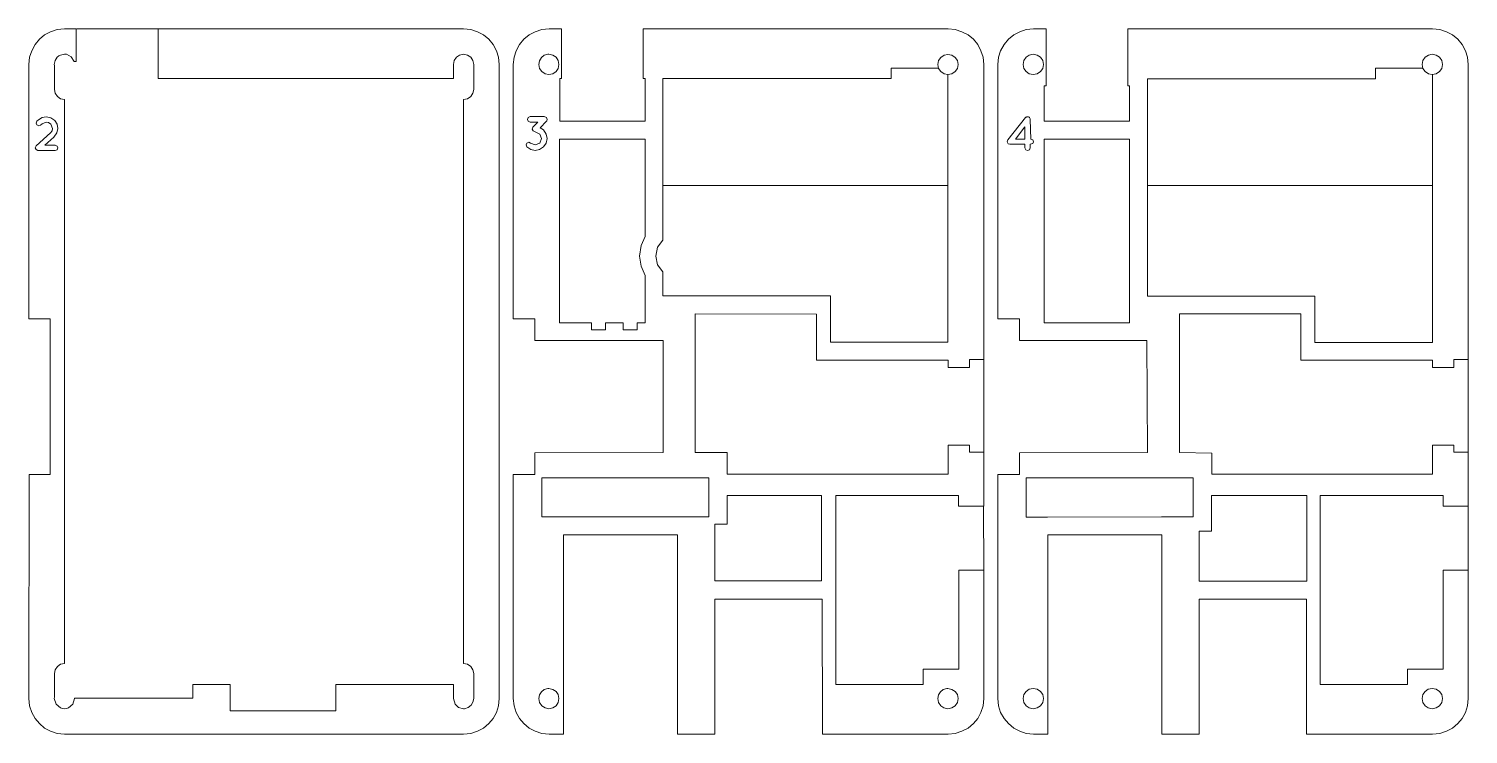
# Model space of a CAD drawing. Header units: millimetres. Extents: x 17 to 627, y 20 to 235.
# Drawn here: x 152.8 to 354.8, y 20.5 to 119.5 of the extents above; entities that cross this region are included whole.
import ezdxf

# ---------------------------------------------------------------- set-up
doc = ezdxf.new("R2010")
doc.units = ezdxf.units.MM
doc.layers.add('P', color=7, linetype='BYLAYER', lineweight=5)

msp = doc.modelspace()

# ---------------------------------------------------------------- linework, layer by layer
at = {"layer": 'P'}
for points in [[(157.762, 119.451), (156.757, 119.345), (155.822, 119.045), (154.975, 118.604), (154.234, 117.987), (153.635, 117.246), (153.158, 116.381), (152.859, 115.447), (152.753, 114.441), (152.753, 78.758), (155.769, 78.758), (155.769, 56.903), (152.788, 56.903), (152.753, 25.471), (152.859, 24.465), (153.158, 23.53), (153.635, 22.666), (154.234, 21.943), (154.975, 21.308), (155.822, 20.867), (156.757, 20.567), (157.762, 20.461), (213.766, 20.461), (214.771, 20.567), (215.706, 20.867), (216.57, 21.308), (217.311, 21.943), (217.928, 22.666), (218.369, 23.53), (218.669, 24.465), (218.775, 25.471), (218.775, 114.441), (218.669, 115.447), (218.369, 116.381), (217.928, 117.246), (217.311, 117.987), (216.57, 118.604), (215.706, 119.045), (214.771, 119.345), (213.766, 119.451), (200.748, 119.451), (200.166, 119.451), (170.886, 119.451), (170.886, 112.466), (200.166, 112.466), (200.748, 112.466), (212.337, 112.466), (212.337, 114.441), (212.443, 115.006), (212.76, 115.447), (213.219, 115.764), (213.766, 115.87), (214.33, 115.764), (214.771, 115.447), (215.089, 115.006), (215.194, 114.441), (215.194, 110.949), (215.089, 110.402), (214.771, 109.943), (214.33, 109.626), (213.766, 109.52), (213.766, 30.392), (214.33, 30.286), (214.771, 29.968), (215.089, 29.51), (215.194, 28.963), (215.194, 25.471), (215.089, 24.941), (214.824, 24.518), (214.401, 24.201), (213.907, 24.042), (213.766, 24.042), (213.078, 24.218), (212.584, 24.677), (212.337, 25.471), (212.337, 27.446), (195.862, 27.446), (195.862, 23.742), (181.01, 23.742), (181.01, 27.446), (175.772, 27.446), (175.772, 25.541), (159.191, 25.541), (159.191, 25.471), (158.944, 24.677), (158.309, 24.148), (158.044, 24.059), (157.762, 24.042), (157.462, 24.059), (157.198, 24.148), (156.598, 24.677), (156.333, 25.471), (156.351, 25.647), (156.351, 28.963), (156.457, 29.51), (156.774, 29.968), (157.198, 30.286), (157.762, 30.392), (157.762, 109.52), (157.198, 109.626), (156.774, 109.943), (156.457, 110.402), (156.351, 110.949), (156.351, 114.318), (156.333, 114.441), (156.457, 115.006), (156.598, 115.235), (156.757, 115.447), (156.968, 115.641), (157.092, 115.711), (157.198, 115.764), (157.762, 115.87), (158.027, 115.87), (158.715, 115.535), (159.103, 114.864), (159.403, 114.864), (159.403, 119.451), (157.762, 119.451), (157.762, 119.451)], [(159.508, 119.451), (170.868, 119.451)], [(225.76, 119.451), (224.755, 119.345), (223.82, 119.045), (222.973, 118.604), (222.232, 117.987), (221.633, 117.246), (221.156, 116.381), (220.857, 115.447), (220.751, 114.441), (220.751, 78.758), (223.767, 78.758), (223.767, 75.706), (241.759, 75.706), (241.759, 59.972), (223.767, 59.937), (223.767, 56.903), (220.751, 56.903), (220.751, 25.471), (220.857, 24.465), (221.156, 23.53), (221.633, 22.666), (222.232, 21.943), (222.973, 21.308), (223.82, 20.867), (224.755, 20.567), (225.76, 20.461), (227.771, 20.461), (227.771, 27.446), (227.771, 48.454), (243.769, 48.454), (243.769, 20.461), (249.008, 20.461), (249.008, 39.388), (264.089, 39.388), (264.125, 20.461), (281.764, 20.461), (282.769, 20.567), (283.704, 20.867), (284.568, 21.308), (285.309, 21.943), (285.926, 22.666), (286.367, 23.53), (286.667, 24.465), (286.773, 25.471), (286.773, 43.462), (283.281, 43.462), (283.281, 29.598), (278.253, 29.598), (278.253, 27.446), (265.994, 27.446), (265.994, 53.957), (283.245, 53.957), (283.245, 52.458), (286.773, 52.458), (286.773, 60.043), (284.762, 60.043), (284.762, 61.031), (281.764, 61.031), (281.764, 56.974), (250.754, 56.956), (250.754, 59.972), (246.257, 59.972), (246.257, 79.463), (263.278, 79.41), (263.278, 72.954), (281.764, 72.954), (281.764, 71.931), (284.762, 71.931), (284.762, 73.043), (286.773, 73.043), (286.773, 114.441), (286.667, 115.447), (286.367, 116.381), (285.926, 117.246), (285.309, 117.987), (284.568, 118.604), (283.704, 119.045), (282.769, 119.345), (281.764, 119.451), (238.954, 119.451), (238.954, 112.466), (239.254, 112.466), (239.254, 106.486), (227.259, 106.486), (227.259, 112.466), (227.506, 112.466), (227.506, 119.451), (225.76, 119.451), (225.76, 119.451)], [(293.74, 119.451), (292.735, 119.345), (291.818, 119.045), (290.971, 118.604), (290.23, 117.987), (289.613, 117.246), (289.137, 116.381), (288.854, 115.447), (288.749, 114.441), (288.749, 78.758), (291.765, 78.758), (291.765, 75.706), (309.651, 75.706), (309.757, 59.972), (291.765, 59.937), (291.765, 56.903), (288.766, 56.903), (288.749, 25.471), (288.854, 24.465), (289.137, 23.53), (289.613, 22.666), (290.23, 21.943), (290.971, 21.308), (291.818, 20.867), (292.735, 20.567), (293.74, 20.461), (295.751, 20.461), (295.751, 27.446), (295.751, 48.436), (311.767, 48.436), (311.767, 20.461), (317.006, 20.461), (317.006, 39.405), (332.052, 39.405), (332.052, 20.461), (349.762, 20.461), (350.767, 20.567), (351.684, 20.867), (352.566, 21.308), (353.307, 21.943), (353.907, 22.666), (354.365, 23.53), (354.648, 24.465), (354.753, 25.471), (354.753, 43.462), (351.243, 43.462), (351.243, 29.598), (346.234, 29.598), (346.234, 27.446), (333.992, 27.446), (333.992, 53.957), (351.243, 53.957), (351.243, 52.458), (354.753, 52.458), (354.753, 60.043), (352.743, 60.043), (352.743, 61.031), (349.762, 61.031), (349.762, 56.956), (318.752, 56.956), (318.77, 59.884), (314.254, 59.972), (314.254, 79.463), (331.258, 79.463), (331.258, 72.954), (349.762, 72.954), (349.762, 71.931), (352.743, 71.931), (352.743, 73.043), (354.753, 73.043), (354.753, 114.441), (354.648, 115.447), (354.365, 116.381), (353.907, 117.246), (353.307, 117.987), (352.566, 118.604), (351.684, 119.045), (350.767, 119.345), (349.762, 119.451), (306.97, 119.451), (306.97, 111.46), (307.234, 111.46), (307.234, 106.486), (295.257, 106.486), (295.257, 111.46), (295.522, 111.46), (295.522, 119.451), (293.74, 119.451), (293.74, 119.451)], [(225.584, 115.87), (225.743, 115.87), (226.307, 115.764), (226.748, 115.447), (227.048, 114.988), (227.154, 114.441), (227.048, 113.877), (226.748, 113.453), (226.307, 113.136), (225.743, 113.03), (225.196, 113.136), (224.737, 113.453), (224.42, 113.877), (224.314, 114.441), (224.42, 114.97), (224.684, 115.411), (225.09, 115.729), (225.584, 115.87), (225.584, 115.87)], [(281.746, 115.852), (282.31, 115.746), (282.751, 115.429), (283.069, 114.988), (283.175, 114.423), (283.069, 113.877), (282.751, 113.453), (282.31, 113.136), (281.746, 113.03), (281.199, 113.136), (280.741, 113.453), (280.423, 113.877), (280.317, 114.423), (280.423, 114.988), (280.741, 115.429), (281.199, 115.746), (281.746, 115.852), (281.746, 115.852)], [(293.723, 115.87), (294.27, 115.764), (294.728, 115.447), (295.046, 115.006), (295.152, 114.441), (295.046, 113.894), (294.728, 113.471), (294.27, 113.153), (293.723, 113.048), (293.158, 113.153), (292.717, 113.471), (292.4, 113.894), (292.294, 114.441), (292.4, 115.006), (292.717, 115.447), (293.158, 115.764), (293.723, 115.87), (293.723, 115.87)], [(349.709, 115.87), (350.273, 115.764), (350.714, 115.447), (351.032, 115.006), (351.137, 114.441), (351.032, 113.894), (350.714, 113.471), (350.273, 113.153), (349.709, 113.048), (349.162, 113.153), (348.703, 113.471), (348.386, 113.894), (348.28, 114.441), (348.386, 115.006), (348.703, 115.447), (349.162, 115.764), (349.709, 115.87), (349.709, 115.87)], [(280.405, 113.947), (273.756, 113.947), (273.756, 112.466), (241.741, 112.466), (241.741, 89.782), (241, 88.812), (240.736, 87.559), (241, 86.325), (241.741, 85.337), (241.741, 81.986), (265.271, 81.986), (265.271, 81.456), (265.271, 75.477), (281.746, 75.477), (281.746, 111.584), (281.746, 112.466), (281.746, 113.012)], [(348.386, 113.947), (341.736, 113.947), (341.736, 112.448), (309.739, 112.448), (309.739, 81.95), (333.234, 81.95), (333.234, 81.439), (333.234, 75.442), (349.726, 75.442), (349.726, 111.566), (349.744, 113.012)], [(156.439, 103.099), (155.011, 103.099), (156.281, 104.263), (156.704, 104.828), (156.845, 105.481), (156.739, 106.063), (156.422, 106.574), (155.857, 106.962), (155.205, 107.103), (154.623, 106.998), (154.111, 106.68), (153.899, 106.486), (153.776, 106.221), (153.882, 105.957), (154.146, 105.833), (154.411, 105.939), (154.623, 106.116), (155.205, 106.363), (155.54, 106.31), (155.857, 106.063), (156.069, 105.481), (156.016, 105.145), (155.787, 104.828), (153.793, 103.029), (153.67, 102.764), (153.776, 102.5), (154.04, 102.358), (156.439, 102.358), (156.739, 102.464), (156.845, 102.729), (156.739, 102.993), (156.439, 103.099)], [(224.508, 105.569), (225.39, 106.468), (225.443, 106.539), (225.496, 106.733), (225.39, 107.015), (225.09, 107.121), (223.114, 107.121), (222.85, 107.015), (222.744, 106.733), (222.85, 106.468), (223.114, 106.363), (224.19, 106.363), (223.502, 105.639), (223.397, 105.375), (223.538, 105.11), (223.82, 104.987), (224.455, 104.687), (224.719, 104.052), (224.455, 103.417), (223.802, 103.152), (223.167, 103.417), (222.903, 103.523), (222.638, 103.417), (222.532, 103.152), (222.638, 102.87), (223.185, 102.5), (223.802, 102.358), (224.437, 102.5), (224.984, 102.87), (225.354, 103.417), (225.496, 104.052), (225.354, 104.687), (224.984, 105.251), (224.508, 105.569)], [(293.352, 103.981), (293.299, 106.733), (293.264, 106.821), (293.247, 106.892), (293.194, 106.98), (293.141, 107.033), (293.053, 107.086), (292.982, 107.103), (292.894, 107.103), (292.823, 107.103), (292.77, 107.05), (292.682, 107.033), (292.629, 106.98), (290.124, 103.858), (290.036, 103.593), (290.177, 103.329), (290.407, 103.24), (292.523, 103.24), (292.523, 102.747), (292.664, 102.482), (292.929, 102.376), (293.194, 102.482), (293.299, 102.747), (293.299, 103.24), (293.635, 103.346), (293.74, 103.611), (293.635, 103.875), (293.352, 103.981)], [(292.523, 103.981), (291.2, 103.981), (292.523, 105.675), (292.523, 103.981)], [(227.242, 103.964), (227.242, 78.193), (231.722, 78.193), (231.722, 77.223), (233.68, 77.223), (233.68, 78.193), (236.167, 78.193), (236.167, 77.223), (238.125, 77.223), (238.125, 78.193), (239.254, 78.193), (239.254, 84.843), (238.672, 86.131), (238.46, 87.559), (238.672, 89.023), (239.254, 90.293), (239.254, 103.964), (227.242, 103.964), (227.242, 103.964)], [(295.24, 103.964), (307.234, 103.964), (307.234, 78.193), (295.24, 78.193), (295.24, 103.964)], [(281.746, 97.473), (241.741, 97.473)], [(349.726, 97.473), (309.721, 97.473)], [(286.755, 60.025), (286.755, 73.025)], [(354.736, 60.025), (354.736, 73.025)], [(224.755, 56.444), (248.197, 56.427), (248.197, 50.959), (243.752, 50.959), (227.753, 50.959), (224.755, 50.959), (224.755, 56.444), (224.755, 56.444)], [(292.735, 56.444), (316.142, 56.444), (316.142, 50.959), (311.732, 50.959), (295.734, 50.941), (292.735, 50.941), (292.735, 56.444), (292.735, 56.444)], [(250.737, 53.957), (264.001, 53.957), (264.019, 41.963), (249.008, 41.963), (249.008, 49.953), (250.737, 49.953), (250.737, 53.957), (250.737, 53.957)], [(318.735, 53.975), (332.087, 53.957), (332.087, 41.928), (316.988, 41.928), (316.988, 48.948), (318.735, 48.948), (318.735, 53.975), (318.735, 53.975)], [(286.738, 52.458), (286.755, 43.445)], [(354.736, 52.458), (354.736, 43.445)], [(225.584, 26.864), (225.743, 26.864), (226.307, 26.758), (226.748, 26.476), (227.048, 26.017), (227.154, 25.471), (227.048, 24.906), (226.748, 24.465), (226.307, 24.148), (225.743, 24.042), (225.196, 24.148), (224.737, 24.465), (224.42, 24.906), (224.314, 25.471), (224.42, 26), (224.684, 26.423), (225.09, 26.741), (225.584, 26.864), (225.584, 26.864)], [(281.587, 26.864), (281.746, 26.864), (282.293, 26.758), (282.751, 26.476), (283.069, 26.017), (283.175, 25.471), (283.069, 24.906), (282.751, 24.465), (282.293, 24.148), (281.746, 24.042), (281.182, 24.148), (280.741, 24.465), (280.423, 24.906), (280.317, 25.471), (280.423, 26), (280.688, 26.423), (281.076, 26.741), (281.587, 26.864), (281.587, 26.864)], [(293.723, 26.882), (294.27, 26.776), (294.728, 26.476), (295.046, 26.035), (295.152, 25.471), (295.046, 24.924), (294.728, 24.465), (294.27, 24.148), (293.723, 24.042), (293.158, 24.148), (292.717, 24.465), (292.4, 24.924), (292.294, 25.471), (292.4, 26.035), (292.717, 26.476), (293.158, 26.776), (293.723, 26.882), (293.723, 26.882)], [(349.709, 26.882), (350.255, 26.776), (350.714, 26.476), (351.032, 26.035), (351.137, 25.471), (351.032, 24.924), (350.714, 24.465), (350.255, 24.148), (349.709, 24.042), (349.144, 24.148), (348.721, 24.465), (348.403, 24.924), (348.298, 25.471), (348.403, 26.035), (348.721, 26.476), (349.144, 26.776), (349.709, 26.882), (349.709, 26.882)]]:
    msp.add_lwpolyline(points, dxfattribs=at)

doc.saveas('drawing.dxf')
